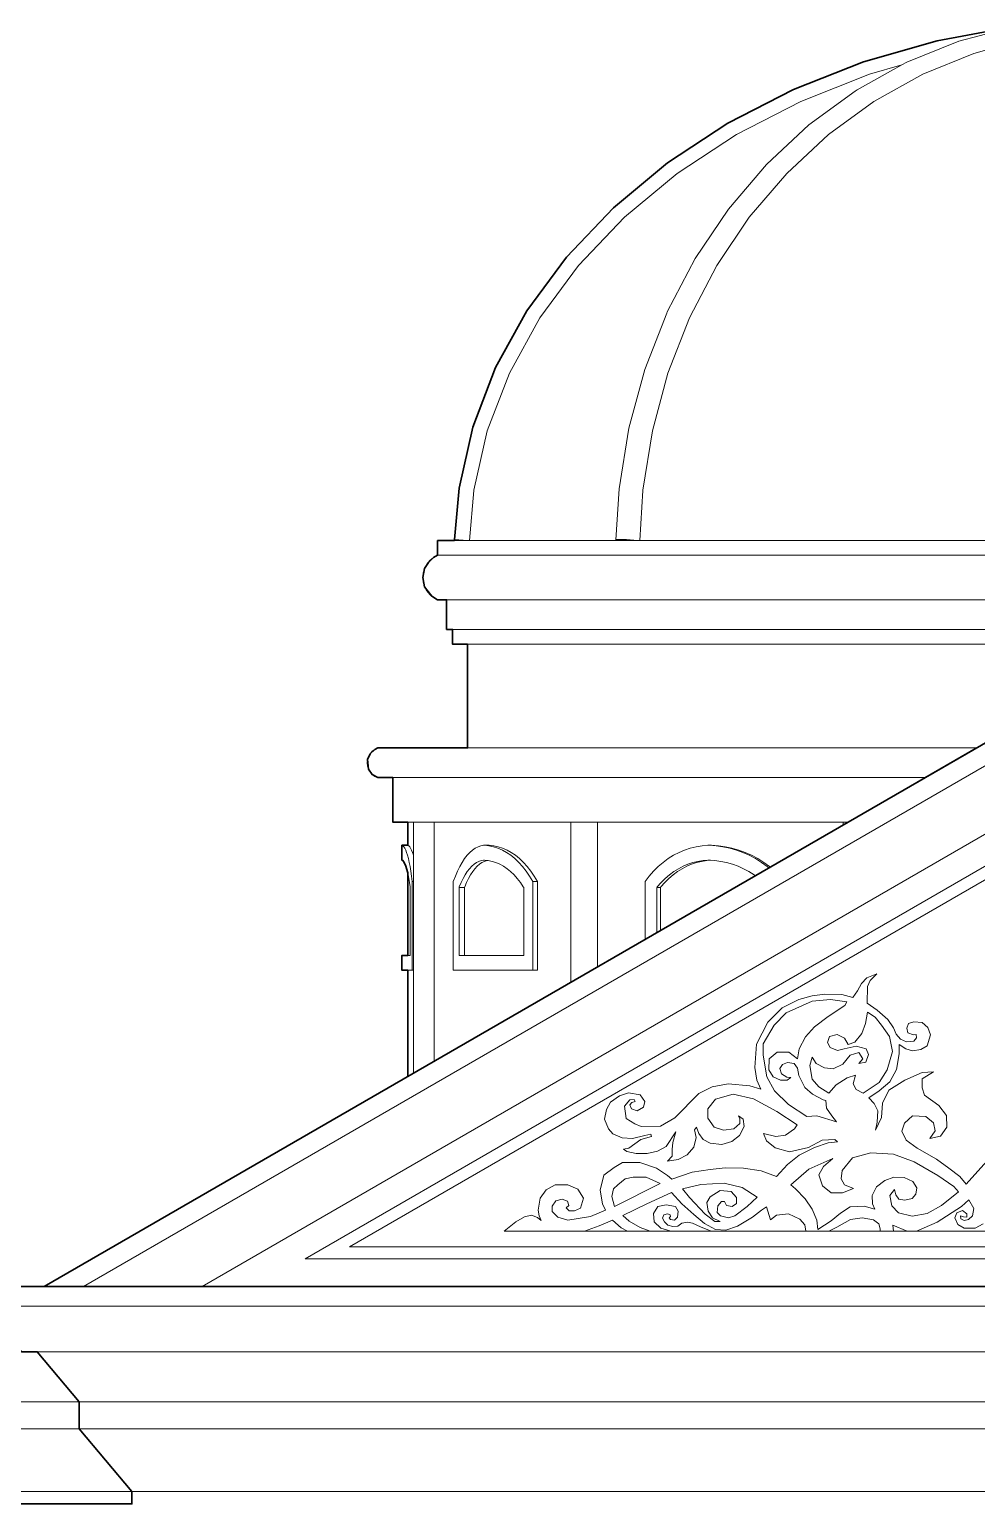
# Model space of a CAD drawing. Header units: millimetres. Extents: x -667 to -468, y -723 to -475.
# Drawn here: x -648.532 to -646.134, y -487.129 to -483.414 of the extents above; entities that cross this region are included whole.
import ezdxf

# ---------------------------------------------------------------- set-up
doc = ezdxf.new("R2010")
doc.units = ezdxf.units.MM
doc.layers.get('0').update_dxf_attribs({"lineweight": 9})
doc.layers.add('dinding', color=36, linetype='Continuous', lineweight=9)
doc.layers.add('NOTASI', color=250, linetype='Continuous', lineweight=5)

# ---------------------------------------------------------------- blocks, each defined once
blk = doc.blocks.new('RE3ER')
for p, q in [((-634.8903, -488.2026), (-634.8643, -488.1925)), ((-634.8643, -488.1925), (-634.8819, -488.2098)), ((-634.9136, -488.2353), (-634.9034, -488.2171)), ((-634.9034, -488.2171), (-634.8903, -488.2026)), ((-634.8886, -488.2247), (-634.8889, -488.2666)), ((-634.8819, -488.2098), (-634.8886, -488.2247)), ((-635.1042, -488.2787), (-635.0622, -488.2576)), ((-635.0941, -488.291), (-635.0283, -488.2621)), ((-635.0622, -488.2576), (-635.0281, -488.2479)), ((-635.0283, -488.2621), (-634.9818, -488.2578)), ((-635.0281, -488.2479), (-634.9962, -488.2437)), ((-634.9962, -488.2437), (-634.9535, -488.2445)), ((-634.9818, -488.2578), (-634.9408, -488.2631)), ((-634.9535, -488.2445), (-634.9258, -488.2527)), ((-634.9408, -488.2631), (-634.9456, -488.2725)), ((-634.9258, -488.2527), (-634.9136, -488.2353)), ((-634.8889, -488.2666), (-634.8635, -488.2843)), ((-635.1404, -488.3152), (-635.1042, -488.2787)), ((-635.1245, -488.3224), (-635.0941, -488.291)), ((-634.9877, -488.3002), (-635.0228, -488.3268)), ((-634.9456, -488.2725), (-634.9877, -488.3002)), ((-634.8882, -488.2895), (-634.8931, -488.3182)), ((-634.8685, -488.3021), (-634.8882, -488.2895)), ((-634.8526, -488.3224), (-634.8685, -488.3021)), ((-634.8635, -488.2843), (-634.8364, -488.3082)), ((-634.8364, -488.3082), (-634.8225, -488.329)), ((-635.1696, -488.3709), (-635.1404, -488.3152)), ((-635.1525, -488.3694), (-635.1245, -488.3224)), ((-635.0228, -488.3268), (-635.0453, -488.352)), ((-634.9023, -488.3438), (-634.9203, -488.3652)), ((-634.8931, -488.3182), (-634.9023, -488.3438)), ((-634.8322, -488.3515), (-634.8526, -488.3224)), ((-634.8225, -488.329), (-634.816, -488.3448)), ((-634.816, -488.3448), (-634.8049, -488.3577)), ((-634.7887, -488.3298), (-634.7846, -488.3179)), ((-634.7861, -488.3416), (-634.7887, -488.3298)), ((-634.772, -488.3468), (-634.7861, -488.3416)), ((-634.7846, -488.3179), (-634.7707, -488.3138)), ((-634.7707, -488.3138), (-634.7501, -488.3155)), ((-634.7501, -488.3155), (-634.7357, -488.3287)), ((-634.7357, -488.3287), (-634.7289, -488.3467)), ((-635.1733, -488.4297), (-635.1696, -488.3709)), ((-635.1525, -488.3987), (-635.1525, -488.3694)), ((-635.0611, -488.382), (-635.0653, -488.4078)), ((-635.0453, -488.352), (-635.0611, -488.382)), ((-634.9847, -488.351), (-634.9892, -488.3665)), ((-634.9892, -488.3665), (-634.9825, -488.3793)), ((-634.9653, -488.3459), (-634.9847, -488.351)), ((-634.9825, -488.3793), (-634.9641, -488.3861)), ((-634.9462, -488.3555), (-634.9653, -488.3459)), ((-634.9641, -488.3861), (-634.9473, -488.3819)), ((-634.9473, -488.3819), (-634.9166, -488.3755)), ((-634.9376, -488.371), (-634.9462, -488.3555)), ((-634.9203, -488.3652), (-634.9376, -488.371)), ((-634.9166, -488.3755), (-634.8919, -488.3819)), ((-634.8919, -488.3819), (-634.8859, -488.3964)), ((-634.8254, -488.3887), (-634.8322, -488.3515)), ((-634.791, -488.3823), (-634.8081, -488.3717)), ((-634.8081, -488.3717), (-634.8078, -488.3952)), ((-634.8049, -488.3577), (-634.7892, -488.3645)), ((-634.7742, -488.3872), (-634.791, -488.3823)), ((-634.7892, -488.3645), (-634.7713, -488.3628)), ((-634.765, -488.3457), (-634.772, -488.3468)), ((-634.7713, -488.3628), (-634.7639, -488.3545)), ((-634.7639, -488.3545), (-634.765, -488.3457)), ((-634.7371, -488.3745), (-634.7533, -488.3837)), ((-634.7289, -488.3467), (-634.7371, -488.3745)), ((-635.1432, -488.4532), (-635.1525, -488.3987)), ((-635.1373, -488.4074), (-635.1378, -488.4354)), ((-635.1166, -488.3911), (-635.1373, -488.4074)), ((-635.0874, -488.3903), (-635.1166, -488.3911)), ((-635.1036, -488.4217), (-635.0907, -488.4166)), ((-635.0907, -488.4166), (-635.0743, -488.4193)), ((-635.0653, -488.4078), (-635.0874, -488.3903)), ((-635.0743, -488.4193), (-635.0653, -488.4313)), ((-635.028, -488.4034), (-635.0343, -488.4241)), ((-635.0185, -488.4196), (-635.028, -488.4034)), ((-634.9974, -488.4306), (-635.0185, -488.4196)), ((-634.9323, -488.398), (-634.951, -488.4214)), ((-634.9106, -488.3915), (-634.9323, -488.398)), ((-634.9001, -488.4079), (-634.9106, -488.3915)), ((-634.9099, -488.4192), (-634.9001, -488.4079)), ((-634.8926, -488.416), (-634.9099, -488.4192)), ((-634.8859, -488.3964), (-634.8926, -488.416)), ((-634.8387, -488.4354), (-634.8254, -488.3887)), ((-634.8078, -488.3952), (-634.8148, -488.4348)), ((-634.7533, -488.3837), (-634.7742, -488.3872)), ((-635.1688, -488.4616), (-635.1733, -488.4297)), ((-635.1233, -488.4888), (-635.1432, -488.4532)), ((-635.1378, -488.4354), (-635.1272, -488.4529)), ((-635.1272, -488.4529), (-635.1085, -488.4616)), ((-635.1101, -488.4322), (-635.1036, -488.4217)), ((-635.1061, -488.4459), (-635.1101, -488.4322)), ((-635.0928, -488.454), (-635.1061, -488.4459)), ((-635.0822, -488.4545), (-635.0928, -488.454)), ((-635.0913, -488.4617), (-635.0822, -488.4545)), ((-635.0653, -488.4313), (-635.062, -488.4497)), ((-635.062, -488.4497), (-635.0466, -488.4805)), ((-635.0343, -488.4241), (-635.0281, -488.4588)), ((-634.9756, -488.4326), (-634.9974, -488.4306)), ((-634.951, -488.4214), (-634.9756, -488.4326)), ((-634.968, -488.4734), (-634.9398, -488.4553)), ((-634.9398, -488.4553), (-634.9183, -488.4489)), ((-634.9183, -488.4489), (-634.9249, -488.4706)), ((-634.8588, -488.4676), (-634.8387, -488.4354)), ((-634.8148, -488.4348), (-634.8318, -488.4661)), ((-634.7937, -488.4617), (-634.75, -488.4423)), ((-634.75, -488.4423), (-634.7209, -488.4409)), ((-634.7209, -488.4409), (-634.7495, -488.4585)), ((-635.5162, -488.5014), (-635.4929, -488.4937)), ((-635.4929, -488.4937), (-635.464, -488.4988)), ((-635.315, -488.4949), (-635.2817, -488.4782)), ((-635.2817, -488.4782), (-635.241, -488.471)), ((-635.241, -488.471), (-635.1861, -488.4759)), ((-635.1861, -488.4759), (-635.1579, -488.484)), ((-635.1579, -488.484), (-635.1688, -488.4616)), ((-635.0883, -488.5235), (-635.1233, -488.4888)), ((-635.1085, -488.4616), (-635.0913, -488.4617)), ((-635.0466, -488.4805), (-635.0274, -488.4966)), ((-635.0281, -488.4588), (-635.0111, -488.4784)), ((-635.0111, -488.4784), (-634.9862, -488.4944)), ((-634.9862, -488.4944), (-634.968, -488.4734)), ((-634.9249, -488.4706), (-634.9171, -488.4852)), ((-634.9171, -488.4852), (-634.8994, -488.4942)), ((-634.8994, -488.4942), (-634.8588, -488.4676)), ((-634.859, -488.4889), (-634.8846, -488.5062)), ((-634.8318, -488.4661), (-634.859, -488.4889)), ((-634.8503, -488.5201), (-634.8341, -488.4868)), ((-634.8341, -488.4868), (-634.7937, -488.4617)), ((-634.7495, -488.4585), (-634.75, -488.4807)), ((-634.75, -488.4807), (-634.7442, -488.4996)), ((-635.5493, -488.5356), (-635.5391, -488.5175)), ((-635.5391, -488.5175), (-635.5162, -488.5014)), ((-635.4899, -488.511), (-635.5037, -488.5273)), ((-635.5037, -488.5273), (-635.4988, -488.5585)), ((-635.4902, -488.524), (-635.4845, -488.5181)), ((-635.4854, -488.5343), (-635.4902, -488.524)), ((-635.4788, -488.5102), (-635.4899, -488.511)), ((-635.4845, -488.5181), (-635.4766, -488.5157)), ((-635.4766, -488.5157), (-635.4788, -488.5102)), ((-635.455, -488.5301), (-635.4711, -488.5388)), ((-635.464, -488.4988), (-635.4516, -488.5153)), ((-635.4516, -488.5153), (-635.455, -488.5301)), ((-635.3759, -488.5572), (-635.315, -488.4949)), ((-635.2728, -488.5097), (-635.2928, -488.534)), ((-635.2282, -488.4971), (-635.2728, -488.5097)), ((-635.1765, -488.5086), (-635.2282, -488.4971)), ((-635.1181, -488.5412), (-635.1765, -488.5086)), ((-635.0416, -488.5536), (-635.0883, -488.5235)), ((-635.0274, -488.4966), (-635.0006, -488.511)), ((-635.0006, -488.511), (-634.9939, -488.5134)), ((-634.9939, -488.5134), (-634.9918, -488.5328)), ((-634.8846, -488.5062), (-634.871, -488.5207)), ((-634.871, -488.5207), (-634.8624, -488.5393)), ((-634.8528, -488.5564), (-634.8503, -488.5201)), ((-634.7442, -488.4996), (-634.7074, -488.5253)), ((-634.7074, -488.5253), (-634.6883, -488.5509)), ((-635.5536, -488.5604), (-635.5493, -488.5356)), ((-635.5436, -488.5848), (-635.5536, -488.5604)), ((-635.4988, -488.5585), (-635.4773, -488.5722)), ((-635.4711, -488.5388), (-635.4854, -488.5343)), ((-635.4124, -488.5783), (-635.3759, -488.5572)), ((-635.2928, -488.534), (-635.2928, -488.5575)), ((-635.2928, -488.5575), (-635.2766, -488.5805)), ((-635.2117, -488.5596), (-635.2149, -488.5519)), ((-635.2149, -488.5519), (-635.2028, -488.56)), ((-635.2114, -488.5716), (-635.2117, -488.5596)), ((-635.2028, -488.56), (-635.2006, -488.5784)), ((-635.0662, -488.5744), (-635.1181, -488.5412)), ((-635.0169, -488.5519), (-635.0416, -488.5536)), ((-634.9671, -488.5667), (-635.0169, -488.5519)), ((-634.9918, -488.5328), (-634.9783, -488.5514)), ((-634.9783, -488.5514), (-634.9671, -488.5667)), ((-634.8677, -488.5882), (-634.8528, -488.5564)), ((-634.8635, -488.5675), (-634.8677, -488.5882)), ((-634.8624, -488.5393), (-634.8635, -488.5675)), ((-634.774, -488.5518), (-634.7944, -488.5707)), ((-634.7409, -488.5532), (-634.774, -488.5518)), ((-634.7214, -488.5699), (-634.7409, -488.5532)), ((-634.6883, -488.5509), (-634.6872, -488.5806)), ((-635.5328, -488.5974), (-635.5436, -488.5848)), ((-635.509, -488.6072), (-635.5328, -488.5974)), ((-635.4516, -488.6018), (-635.4835, -488.609)), ((-635.4773, -488.5722), (-635.4615, -488.5786)), ((-635.462, -488.612), (-635.4354, -488.6037)), ((-635.4615, -488.5786), (-635.4124, -488.5783)), ((-635.4368, -488.5984), (-635.4516, -488.6018)), ((-635.4354, -488.6037), (-635.4368, -488.5984)), ((-635.3738, -488.5926), (-635.3976, -488.6292)), ((-635.3814, -488.6195), (-635.3738, -488.5926)), ((-635.3212, -488.5801), (-635.326, -488.5872)), ((-635.326, -488.5872), (-635.3218, -488.6065)), ((-635.3152, -488.5964), (-635.3212, -488.5801)), ((-635.3039, -488.6116), (-635.3152, -488.5964)), ((-635.2766, -488.5805), (-635.2524, -488.5881)), ((-635.2524, -488.5881), (-635.2266, -488.5844)), ((-635.2119, -488.6016), (-635.2318, -488.6165)), ((-635.2266, -488.5844), (-635.2114, -488.5716)), ((-635.2006, -488.5784), (-635.2119, -488.6016)), ((-635.1438, -488.6153), (-635.1517, -488.5969)), ((-635.1517, -488.5969), (-635.1199, -488.6043)), ((-635.1199, -488.6043), (-635.0961, -488.6006)), ((-635.0961, -488.6006), (-635.0729, -488.5843)), ((-635.0729, -488.5843), (-635.0662, -488.5744)), ((-634.7944, -488.5707), (-634.8015, -488.5909)), ((-634.8015, -488.5909), (-634.7901, -488.6135)), ((-634.7308, -488.6094), (-634.7172, -488.5901)), ((-634.7032, -488.6034), (-634.7308, -488.6094)), ((-634.7172, -488.5901), (-634.7214, -488.5699)), ((-634.6872, -488.5806), (-634.7032, -488.6034)), ((-635.4835, -488.609), (-635.509, -488.6072)), ((-635.506, -488.6362), (-635.4922, -488.6336)), ((-635.4972, -488.6423), (-635.506, -488.6362)), ((-635.4735, -488.6471), (-635.4972, -488.6423)), ((-635.4922, -488.6336), (-635.4771, -488.6226)), ((-635.4771, -488.6226), (-635.462, -488.612)), ((-635.4195, -488.6413), (-635.446, -488.6471)), ((-635.3976, -488.6292), (-635.4195, -488.6413)), ((-635.3831, -488.6538), (-635.3828, -488.6371)), ((-635.3828, -488.6371), (-635.3814, -488.6195)), ((-635.328, -488.6314), (-635.345, -488.6501)), ((-635.3218, -488.6065), (-635.328, -488.6314)), ((-635.2868, -488.6211), (-635.3039, -488.6116)), ((-635.2572, -488.6243), (-635.2868, -488.6211)), ((-635.2318, -488.6165), (-635.2572, -488.6243)), ((-635.1218, -488.6326), (-635.1438, -488.6153)), ((-635.0857, -488.6425), (-635.1218, -488.6326)), ((-635.0375, -488.6322), (-635.0857, -488.6425)), ((-635.0616, -488.6512), (-635.0223, -488.6322)), ((-635.0028, -488.6131), (-635.0375, -488.6322)), ((-635.0223, -488.6322), (-634.9876, -488.6201)), ((-634.971, -488.6115), (-635.0028, -488.6131)), ((-634.9876, -488.6201), (-634.964, -488.6173)), ((-634.964, -488.6173), (-634.971, -488.6115)), ((-634.7901, -488.6135), (-634.7626, -488.634)), ((-634.7626, -488.634), (-634.7139, -488.6615)), ((-635.5296, -488.6823), (-635.5087, -488.6701)), ((-635.5087, -488.6701), (-635.465, -488.6696)), ((-635.446, -488.6471), (-635.4735, -488.6471)), ((-635.465, -488.6696), (-635.4227, -488.6845)), ((-635.3944, -488.6668), (-635.3831, -488.6538)), ((-635.3676, -488.662), (-635.3944, -488.6668)), ((-635.345, -488.6501), (-635.3676, -488.662)), ((-635.119, -488.7051), (-635.0906, -488.6751)), ((-635.0906, -488.6751), (-635.0616, -488.6512)), ((-635.0366, -488.687), (-634.9758, -488.6595)), ((-634.9758, -488.6595), (-634.9996, -488.6802)), ((-634.9528, -488.6898), (-634.9263, -488.6585)), ((-634.9263, -488.6585), (-634.8798, -488.6456)), ((-634.8798, -488.6456), (-634.8223, -488.6491)), ((-634.8223, -488.6491), (-634.77, -488.6682)), ((-634.77, -488.6682), (-634.7099, -488.7029)), ((-634.7139, -488.6615), (-634.6827, -488.6841)), ((-634.6387, -488.7247), (-634.5863, -488.6663)), ((-635.5649, -488.7395), (-635.5554, -488.7023)), ((-635.5554, -488.7023), (-635.5296, -488.6823)), ((-635.5013, -488.7109), (-635.5205, -488.7262)), ((-635.4811, -488.7069), (-635.5013, -488.7109)), ((-635.4487, -488.7069), (-635.4811, -488.7069)), ((-635.4127, -488.7234), (-635.4487, -488.7069)), ((-635.4227, -488.6845), (-635.3945, -488.7024)), ((-635.3945, -488.7024), (-635.3835, -488.7124)), ((-635.3835, -488.7124), (-635.3321, -488.6944)), ((-635.3321, -488.6944), (-635.2864, -488.6875)), ((-635.2864, -488.6875), (-635.2484, -488.6837)), ((-635.2484, -488.6837), (-635.2022, -488.684)), ((-635.2022, -488.684), (-635.1575, -488.6906)), ((-635.1575, -488.6906), (-635.119, -488.7051)), ((-635.0821, -488.7264), (-635.0366, -488.687)), ((-634.9996, -488.6802), (-635.0113, -488.7009)), ((-635.0113, -488.7009), (-635.0018, -488.7292)), ((-634.9551, -488.7112), (-634.9528, -488.6898)), ((-634.9463, -488.7268), (-634.9551, -488.7112)), ((-634.8448, -488.7157), (-634.8653, -488.7316)), ((-634.8218, -488.7074), (-634.8448, -488.7157)), ((-634.7954, -488.7076), (-634.8218, -488.7074)), ((-634.7735, -488.7179), (-634.7954, -488.7076)), ((-634.7099, -488.7029), (-634.6701, -488.7304)), ((-634.6827, -488.6841), (-634.6549, -488.7056)), ((-634.6549, -488.7056), (-634.6387, -488.7247)), ((-635.7166, -488.7603), (-635.7015, -488.7393)), ((-635.7015, -488.7393), (-635.6787, -488.7266)), ((-635.6787, -488.7266), (-635.6466, -488.7266)), ((-635.6466, -488.7266), (-635.6216, -488.7371)), ((-635.6216, -488.7371), (-635.6071, -488.7601)), ((-635.5591, -488.7747), (-635.5649, -488.7395)), ((-635.5311, -488.7366), (-635.5355, -488.7556)), ((-635.5205, -488.7262), (-635.5311, -488.7366)), ((-635.5286, -488.7808), (-635.4127, -488.7234)), ((-635.3848, -488.7455), (-635.4472, -488.7741)), ((-635.3579, -488.7748), (-635.3848, -488.7455)), ((-635.3568, -488.7364), (-635.3101, -488.7256)), ((-635.3392, -488.7584), (-635.3568, -488.7364)), ((-635.3101, -488.7256), (-635.2509, -488.7225)), ((-635.2614, -488.7407), (-635.2867, -488.7565)), ((-635.2338, -488.7434), (-635.2614, -488.7407)), ((-635.2509, -488.7225), (-635.2055, -488.7333)), ((-635.2197, -488.7587), (-635.2338, -488.7434)), ((-635.2055, -488.7333), (-635.1678, -488.7572)), ((-635.0706, -488.7361), (-635.0821, -488.7264)), ((-635.0461, -488.7615), (-635.0706, -488.7361)), ((-635.0018, -488.7292), (-634.9803, -488.7467)), ((-634.9803, -488.7467), (-634.9516, -488.7467)), ((-634.9516, -488.7467), (-634.9238, -488.7355)), ((-634.9238, -488.7355), (-634.9463, -488.7268)), ((-634.8653, -488.7316), (-634.8762, -488.7532)), ((-634.8762, -488.7532), (-634.8755, -488.7746)), ((-634.8314, -488.753), (-634.8203, -488.7379)), ((-634.8271, -488.7797), (-634.8314, -488.753)), ((-634.8203, -488.7379), (-634.8163, -488.7513)), ((-634.8163, -488.7513), (-634.8086, -488.7629)), ((-634.7753, -488.7613), (-634.7661, -488.7504)), ((-634.763, -488.7339), (-634.7735, -488.7179)), ((-634.7661, -488.7504), (-634.763, -488.7339)), ((-634.6582, -488.7442), (-634.7006, -488.7791)), ((-634.6701, -488.7304), (-634.6582, -488.7442)), ((-635.7223, -488.7901), (-635.7166, -488.7603)), ((-635.7193, -488.8047), (-635.7223, -488.7901)), ((-635.6773, -488.7666), (-635.6862, -488.7806)), ((-635.6862, -488.7806), (-635.6862, -488.7938)), ((-635.661, -488.7625), (-635.6773, -488.7666)), ((-635.6475, -488.768), (-635.661, -488.7625)), ((-635.6509, -488.7846), (-635.6446, -488.7784)), ((-635.6432, -488.7921), (-635.6509, -488.7846)), ((-635.6446, -488.7784), (-635.6475, -488.768)), ((-635.6145, -488.7851), (-635.6301, -488.7926)), ((-635.6071, -488.7601), (-635.6145, -488.7851)), ((-635.5898, -488.8066), (-635.5519, -488.7902)), ((-635.5519, -488.7902), (-635.5591, -488.7747)), ((-635.5355, -488.7556), (-635.5286, -488.7808)), ((-635.4472, -488.7741), (-635.5077, -488.8036)), ((-635.4188, -488.7815), (-635.4302, -488.7988)), ((-635.3975, -488.7773), (-635.4188, -488.7815)), ((-635.3742, -488.781), (-635.3975, -488.7773)), ((-635.3674, -488.793), (-635.3742, -488.781)), ((-635.3276, -488.8013), (-635.3579, -488.7748)), ((-635.2995, -488.8008), (-635.3392, -488.7584)), ((-635.2867, -488.7565), (-635.2951, -488.7709)), ((-635.2951, -488.7709), (-635.2918, -488.7927)), ((-635.2689, -488.7965), (-635.2669, -488.7794)), ((-635.2669, -488.7794), (-635.2581, -488.7687)), ((-635.2581, -488.7687), (-635.2499, -488.7687)), ((-635.2499, -488.7687), (-635.2455, -488.7787)), ((-635.2455, -488.7787), (-635.2312, -488.7808)), ((-635.2312, -488.7808), (-635.2197, -488.7738)), ((-635.1929, -488.7815), (-635.2239, -488.8048)), ((-635.2197, -488.7738), (-635.2197, -488.7587)), ((-635.1678, -488.7572), (-635.1929, -488.7815)), ((-635.1569, -488.7907), (-635.1798, -488.8086)), ((-635.1438, -488.7818), (-635.1569, -488.7907)), ((-635.1341, -488.8147), (-635.1438, -488.7818)), ((-635.0286, -488.7876), (-635.0461, -488.7615)), ((-635.0169, -488.8155), (-635.0286, -488.7876)), ((-634.9324, -488.7822), (-634.9566, -488.7984)), ((-634.8964, -488.7803), (-634.9324, -488.7822)), ((-634.8693, -488.7879), (-634.8964, -488.7803)), ((-634.8755, -488.7746), (-634.8693, -488.7879)), ((-634.8095, -488.7975), (-634.8271, -488.7797)), ((-634.8086, -488.7629), (-634.7936, -488.7652)), ((-634.7936, -488.7652), (-634.7753, -488.7613)), ((-634.7006, -488.7791), (-634.7372, -488.7988)), ((-634.6501, -488.7815), (-634.7118, -488.8208)), ((-634.6321, -488.7646), (-634.6501, -488.7815)), ((-634.6193, -488.7863), (-634.6321, -488.7646)), ((-634.6222, -488.8048), (-634.6193, -488.7863)), ((-635.8078, -488.8436), (-635.7785, -488.8197)), ((-635.7785, -488.8197), (-635.7562, -488.8072)), ((-635.7562, -488.8072), (-635.7388, -488.8035)), ((-635.7388, -488.8035), (-635.7239, -488.8087)), ((-635.7239, -488.8087), (-635.7143, -488.8163)), ((-635.7143, -488.8163), (-635.7193, -488.8047)), ((-635.6862, -488.7938), (-635.6722, -488.8081)), ((-635.6722, -488.8081), (-635.6467, -488.8161)), ((-635.6467, -488.8161), (-635.5898, -488.8066)), ((-635.6301, -488.7926), (-635.6432, -488.7921)), ((-635.5334, -488.8157), (-635.5676, -488.8305)), ((-635.5116, -488.835), (-635.5334, -488.8157)), ((-635.5077, -488.8036), (-635.4918, -488.8182)), ((-635.4918, -488.8182), (-635.4639, -488.8345)), ((-635.4302, -488.7988), (-635.428, -488.8201)), ((-635.428, -488.8201), (-635.4118, -488.8359)), ((-635.4068, -488.8109), (-635.4042, -488.8025)), ((-635.4025, -488.8201), (-635.4068, -488.8109)), ((-635.4042, -488.8025), (-635.3945, -488.7997)), ((-635.3936, -488.8286), (-635.4025, -488.8201)), ((-635.3945, -488.7997), (-635.3881, -488.8019)), ((-635.387, -488.8066), (-635.39, -488.81)), ((-635.39, -488.81), (-635.3873, -488.8139)), ((-635.3881, -488.8019), (-635.387, -488.8066)), ((-635.3873, -488.8139), (-635.377, -488.8154)), ((-635.377, -488.8154), (-635.369, -488.8079)), ((-635.369, -488.8079), (-635.3674, -488.793)), ((-635.3586, -488.8231), (-635.3686, -488.8306)), ((-635.3439, -488.8209), (-635.3586, -488.8231)), ((-635.3312, -488.8235), (-635.3439, -488.8209)), ((-635.3113, -488.833), (-635.3312, -488.8235)), ((-635.3011, -488.8241), (-635.3276, -488.8013)), ((-635.273, -488.8396), (-635.3011, -488.8241)), ((-635.2751, -488.8192), (-635.2995, -488.8008)), ((-635.2918, -488.7927), (-635.2804, -488.8099)), ((-635.2804, -488.8099), (-635.2613, -488.8192)), ((-635.2613, -488.8192), (-635.2751, -488.8192)), ((-635.26, -488.8052), (-635.2689, -488.7965)), ((-635.2402, -488.8101), (-635.26, -488.8052)), ((-635.2239, -488.8048), (-635.2402, -488.8101)), ((-635.1798, -488.8086), (-635.2171, -488.8313)), ((-635.119, -488.8028), (-635.1341, -488.8147)), ((-635.088, -488.8), (-635.119, -488.8028)), ((-635.0592, -488.8129), (-635.088, -488.8)), ((-635.0471, -488.8276), (-635.0592, -488.8129)), ((-635.0444, -488.8436), (-635.0471, -488.8276)), ((-635.0138, -488.8395), (-635.0169, -488.8155)), ((-634.9804, -488.8178), (-635.0138, -488.8395)), ((-634.9566, -488.7984), (-634.9804, -488.8178)), ((-634.9312, -488.8145), (-634.966, -488.8338)), ((-634.9018, -488.8102), (-634.9312, -488.8145)), ((-634.8728, -488.8146), (-634.9018, -488.8102)), ((-634.8598, -488.8252), (-634.8728, -488.8146)), ((-634.8565, -488.8374), (-634.8598, -488.8252)), ((-634.7755, -488.8058), (-634.8095, -488.7975)), ((-634.7372, -488.7988), (-634.7755, -488.8058)), ((-634.7118, -488.8208), (-634.7645, -488.8436)), ((-634.6673, -488.8101), (-634.6622, -488.7969)), ((-634.6598, -488.8265), (-634.6673, -488.8101)), ((-634.6622, -488.7969), (-634.6482, -488.7917)), ((-634.6435, -488.8357), (-634.6598, -488.8265)), ((-634.6452, -488.8075), (-634.6531, -488.8051)), ((-634.6531, -488.8051), (-634.6523, -488.8128)), ((-634.6523, -488.8128), (-634.6437, -488.8169)), ((-634.6482, -488.7917), (-634.6367, -488.8001)), ((-634.6367, -488.8082), (-634.6452, -488.8075)), ((-634.6437, -488.8169), (-634.6329, -488.8137)), ((-634.6367, -488.8001), (-634.6367, -488.8082)), ((-634.6329, -488.8137), (-634.6222, -488.8048)), ((-634.5951, -488.825), (-634.6161, -488.836)), ((-635.8078, -488.8436), (-635.6048, -488.8436)), ((-635.5676, -488.8305), (-635.6048, -488.8436)), ((-635.6048, -488.8436), (-635.4959, -488.8436)), ((-635.4959, -488.8436), (-635.5116, -488.835)), ((-635.4959, -488.8436), (-635.4386, -488.8436)), ((-635.4639, -488.8345), (-635.4386, -488.8436)), ((-635.4386, -488.8436), (-635.3862, -488.8436)), ((-635.4118, -488.8359), (-635.3862, -488.8436)), ((-635.3809, -488.8315), (-635.3936, -488.8286)), ((-635.3862, -488.8436), (-635.284, -488.8436)), ((-635.3686, -488.8306), (-635.3809, -488.8315)), ((-635.284, -488.8436), (-635.3113, -488.833)), ((-635.284, -488.8436), (-635.0444, -488.8436)), ((-635.2468, -488.8409), (-635.273, -488.8396)), ((-635.2171, -488.8313), (-635.2468, -488.8409)), ((-635.0444, -488.8436), (-634.9863, -488.8436)), ((-634.966, -488.8338), (-634.9863, -488.8436)), ((-634.9863, -488.8436), (-634.8565, -488.8436)), ((-634.8565, -488.8436), (-634.8565, -488.8374)), ((-634.8565, -488.8436), (-634.8226, -488.8436)), ((-634.7877, -488.8436), (-634.8245, -488.8286)), ((-634.8245, -488.8286), (-634.8226, -488.8436)), ((-634.8226, -488.8436), (-634.7877, -488.8436)), ((-634.7877, -488.8436), (-634.7645, -488.8436)), ((-634.7645, -488.8436), (-634.5503, -488.8436)), ((-634.6161, -488.836), (-634.6435, -488.8357))]:
    blk.add_line(p, q)

msp = doc.modelspace()

# ---------------------------------------------------------------- linework, layer by layer
at = {"lineweight": 30}
for points in [[(-647.5739, -486.0633), (-647.5739, -485.7949), (-647.5888, -485.7949), (-647.5888, -485.7574), (-647.5739, -485.7574), (-647.5739, -485.5483), (-647.5795, -485.5291), (-647.5847, -485.5192), (-647.5868, -485.5171), (-647.5888, -485.5162), (-647.5888, -485.4786), (-647.5739, -485.4786), (-647.5739, -485.4199), (-647.6118, -485.4199), (-647.6118, -485.3074), (-647.6496, -485.3074), (-647.6638, -485.2992), (-647.6734, -485.286), (-647.6759, -485.2617), (-647.6693, -485.2468), (-647.6571, -485.2358), (-647.6496, -485.2324), (-647.4226, -485.2324), (-647.4226, -484.9699), (-647.4605, -484.9699), (-647.4605, -484.9324), (-647.4756, -484.9324), (-647.4756, -484.8574), (-647.4983, -484.8574), (-647.5134, -484.848), (-647.5312, -484.8245), (-647.5358, -484.8012), (-647.5312, -484.7779), (-647.5218, -484.7628), (-647.5088, -484.7506), (-647.4983, -484.7449), (-647.4983, -484.7074), (-647.4559, -484.7074), (-647.4555, -484.7045), (-647.4439, -484.5749), (-647.4091, -484.4203), (-647.3515, -484.27), (-647.2721, -484.126), (-647.1721, -483.9906), (-647.0528, -483.8653), (-646.9161, -483.7518), (-646.7636, -483.6517), (-646.5976, -483.5661), (-646.4202, -483.4962), (-646.2337, -483.4428), (-646.0804, -483.4141)], [(-648.4947, -486.5949), (-645.6483, -484.9516), (-642.8019, -486.5949)], [(-650.1983, -487.1449), (-648.2723, -487.1449), (-648.2723, -487.1134), (-648.4053, -486.9549), (-648.4053, -486.8868), (-648.5118, -486.7599), (-648.5518, -486.7599), (-648.6483, -486.6449), (-648.6483, -486.5949)], [(-642.6483, -486.5949), (-649.0988, -486.5949)]]:
    msp.add_lwpolyline(points, dxfattribs=at)
at = {"layer": 'dinding'}
for p, q in [((-646.2337, -483.4428), (-646.0804, -483.4141)), ((-646.1792, -483.4439), (-646.0764, -483.4167)), ((-646.4202, -483.4962), (-646.2337, -483.4428)), ((-646.311, -483.4973), (-646.1792, -483.4439)), ((-646.2705, -483.5274), (-646.1408, -483.4749)), ((-646.1078, -483.4662), (-646.1408, -483.4749)), ((-646.5976, -483.5661), (-646.4202, -483.4962)), ((-646.4364, -483.5672), (-646.3233, -483.5041)), ((-646.3233, -483.5041), (-646.4047, -483.5274)), ((-646.3233, -483.5041), (-646.311, -483.4973)), ((-646.5791, -483.5962), (-646.4047, -483.5274)), ((-646.3938, -483.5962), (-646.2705, -483.5274)), ((-646.7636, -483.6517), (-646.5976, -483.5661)), ((-646.5585, -483.6559), (-646.4414, -483.5706)), ((-646.4364, -483.5672), (-646.4414, -483.5706)), ((-646.7421, -483.6802), (-646.5791, -483.5962)), ((-646.5091, -483.6802), (-646.3938, -483.5962)), ((-646.9161, -483.7518), (-646.7636, -483.6517)), ((-646.666, -483.7558), (-646.5585, -483.6559)), ((-646.8916, -483.7784), (-646.7421, -483.6802)), ((-646.6147, -483.7784), (-646.5091, -483.6802)), ((-647.0528, -483.8653), (-646.9161, -483.7518)), ((-646.7624, -483.8689), (-646.666, -483.7558)), ((-647.0254, -483.8894), (-646.8916, -483.7784)), ((-646.7094, -483.8894), (-646.6147, -483.7784)), ((-647.1721, -483.9906), (-647.0528, -483.8653)), ((-646.8464, -483.9937), (-646.7624, -483.8689)), ((-647.1419, -484.0118), (-647.0254, -483.8894)), ((-646.7917, -484.0118), (-646.7094, -483.8894)), ((-647.2721, -484.126), (-647.1721, -483.9906)), ((-646.9169, -484.1287), (-646.8464, -483.9937)), ((-647.2394, -484.1439), (-647.1419, -484.0118)), ((-646.8607, -484.1439), (-646.7917, -484.0118)), ((-647.3515, -484.27), (-647.2721, -484.126)), ((-647.3166, -484.2839), (-647.2394, -484.1439)), ((-646.9741, -484.2745), (-646.9185, -484.1319)), ((-646.9169, -484.1287), (-646.9185, -484.1319)), ((-646.9153, -484.2839), (-646.8607, -484.1439)), ((-647.4091, -484.4203), (-647.3515, -484.27)), ((-647.3726, -484.4299), (-647.3166, -484.2839)), ((-647.0145, -484.4235), (-646.9741, -484.2745)), ((-646.9548, -484.4299), (-646.9153, -484.2839)), ((-647.4439, -484.5749), (-647.4091, -484.4203)), ((-647.4064, -484.58), (-647.3726, -484.4299)), ((-647.0389, -484.5766), (-647.0145, -484.4235)), ((-646.9788, -484.58), (-646.9548, -484.4299)), ((-647.4555, -484.7045), (-647.4439, -484.5749)), ((-647.4177, -484.7074), (-647.4065, -484.5808)), ((-647.047, -484.7055), (-647.0389, -484.5766)), ((-646.9868, -484.7074), (-646.9788, -484.5808)), ((-647.4555, -484.7045), (-647.4226, -484.7074)), ((-647.0425, -484.7046), (-647.046, -484.7049)), ((-647.0367, -484.7045), (-647.0425, -484.7046)), ((-647.0291, -484.7046), (-647.0367, -484.7045)), ((-647.0203, -484.705), (-647.0291, -484.7046)), ((-647.4983, -484.7449), (-647.4983, -484.7074)), ((-647.4983, -484.7074), (-647.4226, -484.7074)), ((-647.4983, -484.7074), (-647.4226, -484.7074)), ((-647.4177, -484.7074), (-647.4226, -484.7074)), ((-647.0375, -484.7074), (-647.4177, -484.7074)), ((-647.07, -484.7074), (-647.0165, -484.7074)), ((-647.046, -484.7049), (-647.047, -484.7055)), ((-647.047, -484.7055), (-647.0453, -484.7062)), ((-647.0453, -484.7062), (-647.0412, -484.7069)), ((-647.0412, -484.7069), (-647.0375, -484.7074)), ((-647.0375, -484.7074), (-647.0394, -484.7074)), ((-646.9903, -484.7074), (-647.0375, -484.7074)), ((-647.0109, -484.7055), (-647.0203, -484.705)), ((-647.0018, -484.7062), (-647.0109, -484.7055)), ((-646.9935, -484.707), (-647.0018, -484.7062)), ((-646.9903, -484.7074), (-646.9935, -484.707)), ((-646.9868, -484.7074), (-646.9903, -484.7074)), ((-646.0659, -484.7074), (-646.9868, -484.7074)), ((-647.5312, -484.7779), (-647.5346, -484.7893)), ((-647.5256, -484.7674), (-647.5312, -484.7779)), ((-647.518, -484.7582), (-647.5256, -484.7674)), ((-647.5088, -484.7506), (-647.518, -484.7582)), ((-647.4983, -484.7449), (-647.5088, -484.7506)), ((-644.5739, -484.7449), (-647.4983, -484.7449)), ((-647.5346, -484.7893), (-647.5358, -484.8012)), ((-647.5358, -484.8012), (-647.5346, -484.813)), ((-647.5346, -484.813), (-647.5312, -484.8245)), ((-647.5312, -484.8245), (-647.5256, -484.835)), ((-647.5256, -484.835), (-647.518, -484.8442)), ((-647.518, -484.8442), (-647.5088, -484.8518)), ((-647.5088, -484.8518), (-647.4983, -484.8574)), ((-647.4756, -484.8574), (-647.4983, -484.8574)), ((-647.4756, -484.8574), (-647.4756, -484.9324)), ((-644.5966, -484.8574), (-647.4756, -484.8574)), ((-647.4605, -484.9324), (-647.4756, -484.9324)), ((-647.4605, -484.9324), (-647.4605, -484.9699)), ((-647.4605, -484.9324), (-644.6118, -484.9324)), ((-647.4226, -484.9699), (-647.4605, -484.9699)), ((-647.4226, -484.9699), (-647.4226, -485.2324)), ((-647.4226, -484.9699), (-645.6801, -484.9699)), ((-646.1348, -485.2324), (-645.6801, -484.9699)), ((-645.6483, -485.0093), (-648.3947, -486.5949)), ((-645.6483, -485.1825), (-648.0947, -486.5949)), ((-647.6759, -485.2617), (-647.6768, -485.2699)), ((-647.6734, -485.2539), (-647.6759, -485.2617)), ((-647.6693, -485.2468), (-647.6734, -485.2539)), ((-647.6638, -485.2406), (-647.6693, -485.2468)), ((-647.6571, -485.2358), (-647.6638, -485.2406)), ((-647.6496, -485.2324), (-647.6571, -485.2358)), ((-647.6496, -485.2324), (-647.4226, -485.2324)), ((-647.4226, -485.2324), (-646.1348, -485.2324)), ((-646.2647, -485.3074), (-646.1348, -485.2324)), ((-645.6483, -485.2633), (-647.8335, -486.5249)), ((-645.6483, -485.298), (-647.7215, -486.4949)), ((-647.6768, -485.2699), (-647.6759, -485.2781)), ((-647.6759, -485.2781), (-647.6734, -485.286)), ((-647.6734, -485.286), (-647.6693, -485.2931)), ((-647.6693, -485.2931), (-647.6638, -485.2992)), ((-647.6638, -485.2992), (-647.6571, -485.3041)), ((-647.6571, -485.3041), (-647.6496, -485.3074)), ((-647.6118, -485.3074), (-647.6496, -485.3074)), ((-647.6118, -485.3074), (-647.6118, -485.4199)), ((-646.2647, -485.3074), (-647.6118, -485.3074)), ((-646.4595, -485.4199), (-646.2647, -485.3074)), ((-647.5739, -485.4199), (-647.6118, -485.4199)), ((-647.559, -485.4199), (-647.5739, -485.4199)), ((-647.5739, -485.4786), (-647.5739, -485.4199)), ((-647.559, -485.506), (-647.559, -485.4199)), ((-647.559, -485.4199), (-647.5073, -485.4199)), ((-647.5073, -486.0249), (-647.5073, -485.4199)), ((-647.5073, -485.4199), (-647.161, -485.4199)), ((-647.161, -485.8249), (-647.161, -485.4199)), ((-647.094, -485.4199), (-647.161, -485.4199)), ((-647.094, -485.7862), (-647.094, -485.4199)), ((-647.094, -485.4199), (-646.4716, -485.4199)), ((-646.6568, -485.5338), (-646.4716, -485.4269)), ((-646.4716, -485.4269), (-646.4716, -485.4199)), ((-646.4716, -485.4269), (-646.4595, -485.4199)), ((-646.4716, -485.4199), (-646.4595, -485.4199)), ((-647.5888, -485.5162), (-647.5888, -485.4786)), ((-647.5739, -485.4786), (-647.5888, -485.4786)), ((-647.5863, -485.4797), (-647.5888, -485.4786)), ((-647.5839, -485.4821), (-647.5863, -485.4797)), ((-647.5815, -485.4857), (-647.5839, -485.4821)), ((-647.5715, -485.4797), (-647.5739, -485.4786)), ((-647.569, -485.4821), (-647.5715, -485.4797)), ((-647.5666, -485.4857), (-647.569, -485.4821)), ((-647.4032, -485.4857), (-647.3961, -485.4821)), ((-647.3961, -485.4821), (-647.389, -485.4797)), ((-647.389, -485.4797), (-647.3818, -485.4786)), ((-647.3798, -485.4786), (-647.3818, -485.4786)), ((-647.3683, -485.4797), (-647.3798, -485.4786)), ((-647.3679, -485.4786), (-647.3798, -485.4786)), ((-647.3569, -485.4821), (-647.3683, -485.4797)), ((-647.3564, -485.4797), (-647.3679, -485.4786)), ((-647.3457, -485.4857), (-647.3569, -485.4821)), ((-647.345, -485.4821), (-647.3564, -485.4797)), ((-647.3338, -485.4857), (-647.345, -485.4821)), ((-646.8587, -485.4857), (-646.844, -485.4821)), ((-646.844, -485.4821), (-646.8291, -485.4797)), ((-646.8291, -485.4797), (-646.8142, -485.4786)), ((-646.8108, -485.4786), (-646.8142, -485.4786)), ((-646.7934, -485.4797), (-646.8108, -485.4786)), ((-646.805, -485.4786), (-646.8108, -485.4786)), ((-646.7876, -485.4797), (-646.805, -485.4786)), ((-646.776, -485.4821), (-646.7934, -485.4797)), ((-646.7703, -485.4821), (-646.7876, -485.4797)), ((-646.7589, -485.4857), (-646.776, -485.4821)), ((-646.7532, -485.4857), (-646.7703, -485.4821)), ((-647.5868, -485.5171), (-647.5888, -485.5162)), ((-647.5847, -485.5192), (-647.5868, -485.5171)), ((-647.5826, -485.5223), (-647.5847, -485.5192)), ((-647.5791, -485.4905), (-647.5815, -485.4857)), ((-647.5768, -485.4966), (-647.5791, -485.4905)), ((-647.5745, -485.5038), (-647.5768, -485.4966)), ((-647.5723, -485.5122), (-647.5745, -485.5038)), ((-647.5702, -485.5217), (-647.5723, -485.5122)), ((-647.5681, -485.5323), (-647.5702, -485.5217)), ((-647.5642, -485.4905), (-647.5666, -485.4857)), ((-647.5619, -485.4966), (-647.5642, -485.4905)), ((-647.5596, -485.5038), (-647.5619, -485.4966)), ((-647.559, -485.506), (-647.5596, -485.5038)), ((-647.559, -485.5699), (-647.559, -485.506)), ((-647.4424, -485.5323), (-647.4365, -485.5217)), ((-647.4365, -485.5217), (-647.4302, -485.5122)), ((-647.4302, -485.5122), (-647.4237, -485.5038)), ((-647.4237, -485.5038), (-647.4171, -485.4966)), ((-647.4171, -485.4966), (-647.4102, -485.4905)), ((-647.4102, -485.4905), (-647.4032, -485.4857)), ((-647.4, -485.5223), (-647.3939, -485.5192)), ((-647.3939, -485.5192), (-647.3877, -485.5171)), ((-647.3877, -485.5171), (-647.3818, -485.5162)), ((-647.3862, -485.5223), (-647.38, -485.5192)), ((-647.3798, -485.5162), (-647.3818, -485.5162)), ((-647.38, -485.5192), (-647.3738, -485.5171)), ((-647.3725, -485.5169), (-647.3798, -485.5162)), ((-647.3738, -485.5171), (-647.3725, -485.5169)), ((-647.3704, -485.5171), (-647.3725, -485.5169)), ((-647.3605, -485.5192), (-647.3704, -485.5171)), ((-647.3508, -485.5223), (-647.3605, -485.5192)), ((-647.3345, -485.4905), (-647.3457, -485.4857)), ((-647.3237, -485.4966), (-647.3345, -485.4905)), ((-647.3226, -485.4905), (-647.3338, -485.4857)), ((-647.313, -485.5038), (-647.3237, -485.4966)), ((-647.3118, -485.4966), (-647.3226, -485.4905)), ((-647.3027, -485.5122), (-647.313, -485.5038)), ((-647.3011, -485.5038), (-647.3118, -485.4966)), ((-647.2928, -485.5217), (-647.3027, -485.5122)), ((-647.2908, -485.5122), (-647.3011, -485.5038)), ((-647.2833, -485.5323), (-647.2928, -485.5217)), ((-647.2809, -485.5217), (-647.2908, -485.5122)), ((-647.2714, -485.5323), (-647.2809, -485.5217)), ((-646.9399, -485.5323), (-646.9275, -485.5217)), ((-646.9275, -485.5217), (-646.9146, -485.5122)), ((-646.9146, -485.5122), (-646.9012, -485.5038)), ((-646.9012, -485.5038), (-646.8873, -485.4966)), ((-646.8873, -485.4966), (-646.8731, -485.4905)), ((-646.8731, -485.4905), (-646.8587, -485.4857)), ((-646.852, -485.5223), (-646.8393, -485.5192)), ((-646.8429, -485.5223), (-646.8301, -485.5192)), ((-646.8393, -485.5192), (-646.8264, -485.5171)), ((-646.8301, -485.5192), (-646.8173, -485.5171)), ((-646.8264, -485.5171), (-646.8142, -485.5162)), ((-646.8173, -485.5171), (-646.8077, -485.5164)), ((-646.8108, -485.5162), (-646.8142, -485.5162)), ((-646.8077, -485.5164), (-646.8108, -485.5162)), ((-646.7965, -485.5171), (-646.8077, -485.5164)), ((-646.7815, -485.5192), (-646.7965, -485.5171)), ((-646.7667, -485.5223), (-646.7815, -485.5192)), ((-646.7421, -485.4905), (-646.7589, -485.4857)), ((-646.7363, -485.4905), (-646.7532, -485.4857)), ((-646.7255, -485.4966), (-646.7421, -485.4905)), ((-646.7198, -485.4966), (-646.7363, -485.4905)), ((-646.7094, -485.5038), (-646.7255, -485.4966)), ((-646.7037, -485.5038), (-646.7198, -485.4966)), ((-646.6938, -485.5122), (-646.7094, -485.5038)), ((-646.6881, -485.5122), (-646.7037, -485.5038)), ((-646.6787, -485.5217), (-646.6938, -485.5122)), ((-646.673, -485.5217), (-646.6881, -485.5122)), ((-646.6643, -485.5323), (-646.6787, -485.5217)), ((-646.6586, -485.5323), (-646.673, -485.5217)), ((-647.5805, -485.5265), (-647.5826, -485.5223)), ((-647.5785, -485.5317), (-647.5805, -485.5265)), ((-647.5765, -485.538), (-647.5785, -485.5317)), ((-647.5746, -485.5453), (-647.5765, -485.538)), ((-647.5739, -485.5483), (-647.5746, -485.5453)), ((-647.5739, -485.7574), (-647.5739, -485.5483)), ((-647.5728, -485.5535), (-647.5739, -485.5483)), ((-647.571, -485.5627), (-647.5728, -485.5535)), ((-647.5662, -485.5439), (-647.5681, -485.5323)), ((-647.5643, -485.5564), (-647.5662, -485.5439)), ((-647.5626, -485.5699), (-647.5643, -485.5564)), ((-647.4586, -485.5699), (-647.4535, -485.5564)), ((-647.4535, -485.5564), (-647.4481, -485.5439)), ((-647.4481, -485.5439), (-647.4424, -485.5323)), ((-647.434, -485.5627), (-647.4288, -485.5535)), ((-647.4288, -485.5535), (-647.4234, -485.5453)), ((-647.4234, -485.5453), (-647.4178, -485.538)), ((-647.4201, -485.5627), (-647.4149, -485.5535)), ((-647.4178, -485.538), (-647.412, -485.5317)), ((-647.4149, -485.5535), (-647.4095, -485.5453)), ((-647.412, -485.5317), (-647.4061, -485.5265)), ((-647.4095, -485.5453), (-647.4039, -485.538)), ((-647.4061, -485.5265), (-647.4, -485.5223)), ((-647.4039, -485.538), (-647.3981, -485.5317)), ((-647.3981, -485.5317), (-647.3922, -485.5265)), ((-647.3922, -485.5265), (-647.3862, -485.5223)), ((-647.3411, -485.5265), (-647.3508, -485.5223)), ((-647.3317, -485.5317), (-647.3411, -485.5265)), ((-647.3225, -485.538), (-647.3317, -485.5317)), ((-647.3136, -485.5453), (-647.3225, -485.538)), ((-647.305, -485.5535), (-647.3136, -485.5453)), ((-647.2967, -485.5627), (-647.305, -485.5535)), ((-647.2742, -485.5439), (-647.2833, -485.5323)), ((-647.2657, -485.5564), (-647.2742, -485.5439)), ((-647.2623, -485.5439), (-647.2714, -485.5323)), ((-647.2576, -485.5699), (-647.2657, -485.5564)), ((-647.2538, -485.5564), (-647.2623, -485.5439)), ((-647.2457, -485.5699), (-647.2538, -485.5564)), ((-646.9734, -485.5699), (-646.9629, -485.5564)), ((-646.9629, -485.5564), (-646.9518, -485.5439)), ((-646.9518, -485.5439), (-646.9399, -485.5323)), ((-646.9345, -485.6941), (-646.6944, -485.5555)), ((-646.9224, -485.5627), (-646.9117, -485.5535)), ((-646.9133, -485.5627), (-646.9025, -485.5535)), ((-646.9117, -485.5535), (-646.9005, -485.5453)), ((-646.9025, -485.5535), (-646.8913, -485.5453)), ((-646.9005, -485.5453), (-646.8888, -485.538)), ((-646.8913, -485.5453), (-646.8797, -485.538)), ((-646.8888, -485.538), (-646.8768, -485.5317)), ((-646.8797, -485.538), (-646.8677, -485.5317)), ((-646.8768, -485.5317), (-646.8646, -485.5265)), ((-646.8677, -485.5317), (-646.8554, -485.5265)), ((-646.8646, -485.5265), (-646.852, -485.5223)), ((-646.8554, -485.5265), (-646.8429, -485.5223)), ((-646.7521, -485.5265), (-646.7667, -485.5223)), ((-646.7378, -485.5317), (-646.7521, -485.5265)), ((-646.7238, -485.538), (-646.7378, -485.5317)), ((-646.7103, -485.5453), (-646.7238, -485.538)), ((-646.6972, -485.5535), (-646.7103, -485.5453)), ((-646.6944, -485.5555), (-646.6972, -485.5535)), ((-646.6944, -485.5555), (-646.6602, -485.5358)), ((-646.6602, -485.5358), (-646.6643, -485.5323)), ((-646.6602, -485.5358), (-646.6568, -485.5338)), ((-646.6568, -485.5338), (-646.6586, -485.5323)), ((-647.5693, -485.5727), (-647.571, -485.5627)), ((-647.5677, -485.5836), (-647.5693, -485.5727)), ((-647.5675, -485.5852), (-647.5677, -485.5836)), ((-647.5675, -485.7574), (-647.5675, -485.5852)), ((-647.5626, -485.7949), (-647.5626, -485.5699)), ((-647.559, -485.5699), (-647.5626, -485.5699)), ((-647.559, -485.7949), (-647.559, -485.5699)), ((-647.4586, -485.7949), (-647.4586, -485.5699)), ((-647.4442, -485.5852), (-647.4436, -485.5836)), ((-647.4304, -485.5852), (-647.4442, -485.5852)), ((-647.4442, -485.7574), (-647.4442, -485.5852)), ((-647.4436, -485.5836), (-647.4389, -485.5727)), ((-647.4389, -485.5727), (-647.434, -485.5627)), ((-647.4304, -485.5852), (-647.4297, -485.5836)), ((-647.4304, -485.7574), (-647.4304, -485.5852)), ((-647.4297, -485.5836), (-647.4251, -485.5727)), ((-647.4251, -485.5727), (-647.4201, -485.5627)), ((-647.2889, -485.5727), (-647.2967, -485.5627)), ((-647.2814, -485.5836), (-647.2889, -485.5727)), ((-647.2805, -485.5852), (-647.2814, -485.5836)), ((-647.2805, -485.7574), (-647.2805, -485.5852)), ((-647.2576, -485.7949), (-647.2576, -485.5699)), ((-647.2457, -485.5699), (-647.2576, -485.5699)), ((-647.2457, -485.7949), (-647.2457, -485.5699)), ((-646.9734, -485.7166), (-646.9734, -485.5699)), ((-646.9436, -485.5852), (-646.9423, -485.5836)), ((-646.9345, -485.5852), (-646.9436, -485.5852)), ((-646.9436, -485.6994), (-646.9436, -485.5852)), ((-646.9423, -485.5836), (-646.9327, -485.5727)), ((-646.9345, -485.5852), (-646.9332, -485.5836)), ((-646.9345, -485.6941), (-646.9345, -485.5852)), ((-646.9332, -485.5836), (-646.9235, -485.5727)), ((-646.9327, -485.5727), (-646.9224, -485.5627)), ((-646.9235, -485.5727), (-646.9133, -485.5627)), ((-646.9734, -485.7166), (-646.9436, -485.6994)), ((-646.9436, -485.6994), (-646.9345, -485.6941)), ((-647.094, -485.7862), (-646.9734, -485.7166)), ((-647.5888, -485.7949), (-647.5888, -485.7574)), ((-647.5739, -485.7574), (-647.5888, -485.7574)), ((-647.5675, -485.7574), (-647.5739, -485.7574)), ((-647.4442, -485.7574), (-647.4304, -485.7574)), ((-647.4304, -485.7574), (-647.3818, -485.7574)), ((-647.3798, -485.7574), (-647.3818, -485.7574)), ((-647.2805, -485.7574), (-647.3798, -485.7574)), ((-647.5888, -485.7949), (-647.5739, -485.7949)), ((-647.5739, -486.0633), (-647.5739, -485.7949)), ((-647.5739, -485.7949), (-647.5626, -485.7949)), ((-647.559, -485.7949), (-647.5626, -485.7949)), ((-647.559, -486.0547), (-647.559, -485.7949)), ((-647.4586, -485.7949), (-647.3818, -485.7949)), ((-647.3798, -485.7949), (-647.3818, -485.7949)), ((-647.3798, -485.7949), (-647.2576, -485.7949)), ((-647.2457, -485.7949), (-647.2576, -485.7949)), ((-647.161, -485.8249), (-647.094, -485.7862)), ((-647.5073, -486.0249), (-647.161, -485.8249)), ((-647.559, -486.0547), (-647.5073, -486.0249)), ((-648.4947, -486.5949), (-647.5739, -486.0633)), ((-647.5739, -486.0633), (-647.559, -486.0547)), ((-647.8335, -486.5249), (-643.4631, -486.5249)), ((-647.7215, -486.4949), (-643.5751, -486.4949)), ((-648.6483, -486.5949), (-648.4947, -486.5949)), ((-648.4947, -486.5949), (-648.3947, -486.5949)), ((-648.3947, -486.5949), (-648.0947, -486.5949)), ((-648.0947, -486.5949), (-643.2019, -486.5949)), ((-648.6483, -486.6449), (-642.6483, -486.6449)), ((-648.5518, -486.7599), (-648.5118, -486.7599)), ((-648.5118, -486.7599), (-648.4053, -486.8868)), ((-642.7848, -486.7599), (-648.5118, -486.7599)), ((-658.9053, -486.8868), (-648.4053, -486.8868)), ((-648.4053, -486.8868), (-648.4053, -486.9549)), ((-648.4053, -486.8868), (-642.8913, -486.8868)), ((-658.9053, -486.9549), (-648.4053, -486.9549)), ((-648.4053, -486.9549), (-648.2723, -487.1134)), ((-648.4053, -486.9549), (-642.8913, -486.9549)), ((-658.7723, -487.1134), (-648.2723, -487.1134)), ((-648.2723, -487.1134), (-648.2723, -487.1449)), ((-648.2723, -487.1134), (-643.0242, -487.1134))]:
    msp.add_line(p, q, dxfattribs=at)

# ---------------------------------------------------------------- block references
at = {"layer": 'NOTASI'}
msp.add_blockref('RE3ER', (-11.5219, 2.3887), dxfattribs=at)

doc.saveas('drawing.dxf')
